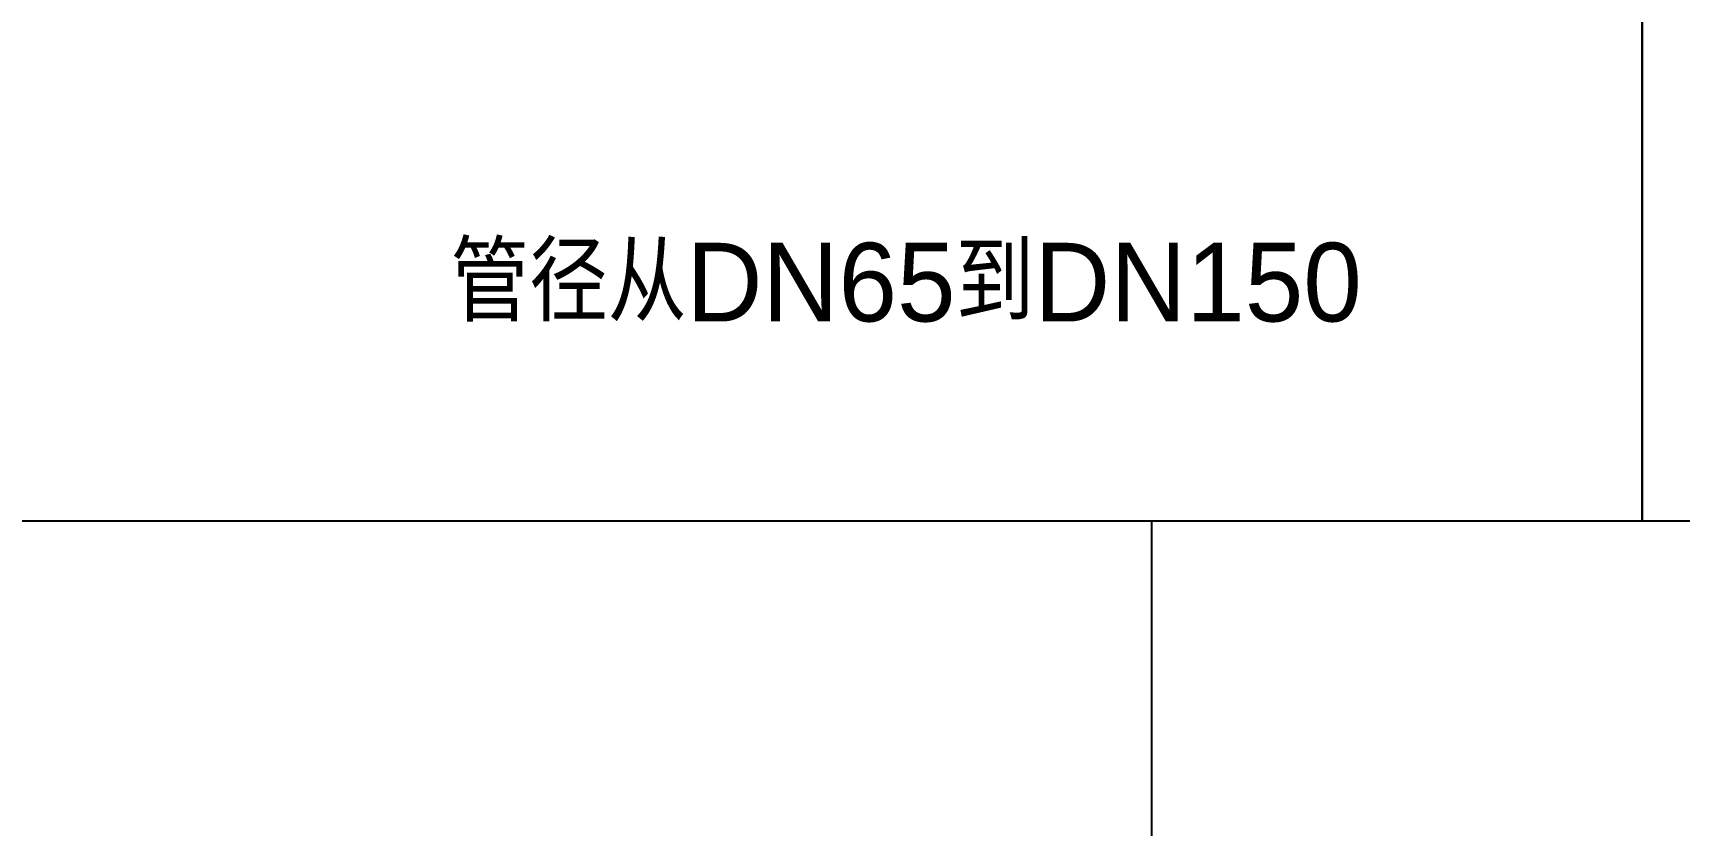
# Model space of a CAD drawing. Extents: x 1382187 to 1725648, y 860327 to 1571294.
# Drawn here: x 1513237 to 1525788, y 1239619 to 1245661 of the extents above; entities that cross this region are included whole.
import ezdxf

# ---------------------------------------------------------------- set-up
doc = ezdxf.new("R2010")
doc.units = 0
doc.header["$LTSCALE"] = 1000
doc.header["$MEASUREMENT"] = 0
doc.layers.add('bz', color=2, linetype='Continuous')
doc.styles.add('中西文等高字体', font='HZTXT_E.shx', dxfattribs={"width": 0.7, "height": 4, "bigfont": 'hztxt.shx'})

msp = doc.modelspace()

# ---------------------------------------------------------------- linework, layer by layer
at = {"color": 7}
for p, q in [((1521771.5, 1241937.5), (1497693.9, 1241941.5)), ((1521769.1, 1222928.1), (1521769.1, 1241937.5)), ((1544506.6, 1241937.5), (1521771.5, 1241937.5))]:
    msp.add_line(p, q, dxfattribs=at)
for points in [[(1510366.9, 1256792.8), (1525505.3, 1256792.8), (1525505.3, 1241937.5), (1510366.9, 1241937.5)], [(1525505.3, 1256792.8), (1544505.9, 1256792.8), (1544501.6, 1241937.5), (1525505.3, 1241937.5)]]:
    msp.add_lwpolyline(points, close=True)

# ---------------------------------------------------------------- texts
at = {"layer": 'bz', "color": 7, "style": '中西文等高字体'}
msp.add_text('管径从DN65到DN150', height=600, dxfattribs=at).set_placement((1516420.4, 1243460))

doc.saveas('drawing.dxf')
